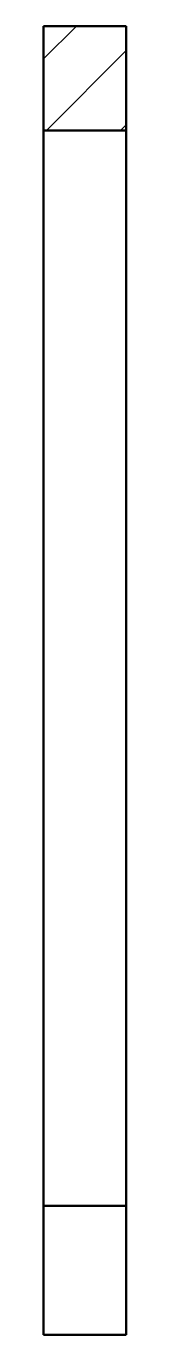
# Model space of a CAD drawing. Header units: millimetres. Extents: x 2.3 to 7.3, y 14.9 to 94.
import ezdxf

# ---------------------------------------------------------------- set-up
doc = ezdxf.new("R2010")
doc.units = ezdxf.units.MM
doc.header["$LTSCALE"] = 0.5
doc.layers.add('140-KRESKOWANIE', color=140, linetype='Continuous', lineweight=15)
doc.layers.add('41-GRUBA CIĄGŁA', color=41, linetype='Continuous', lineweight=50)

msp = doc.modelspace()

# ---------------------------------------------------------------- hatches: boundary and pattern name
at = {"layer": '140-KRESKOWANIE'}
h = msp.add_hatch(dxfattribs=at)
h.set_pattern_fill('ANSI31', color=256)
h.paths.add_polyline_path([(7.261, 94.04), (2.261, 94.04), (2.261, 87.74), (7.261, 87.74)])

# ---------------------------------------------------------------- linework, layer by layer
at = {"layer": '41-GRUBA CIĄGŁA'}
for p, q in [((2.261, 87.74), (2.261, 94.04)), ((2.261, 94.04), (7.261, 94.04)), ((7.261, 94.04), (7.261, 87.74)), ((2.261, 55.24), (2.261, 87.74)), ((2.261, 87.74), (7.261, 87.74)), ((7.261, 87.74), (7.261, 55.24)), ((2.261, 55.24), (2.261, 22.74)), ((7.261, 22.74), (7.261, 55.24)), ((2.261, 22.74), (7.261, 22.74)), ((2.261, 22.74), (2.261, 14.94)), ((7.261, 14.94), (7.261, 22.74)), ((2.261, 14.94), (7.261, 14.94))]:
    msp.add_line(p, q, dxfattribs=at)

doc.saveas('drawing.dxf')
